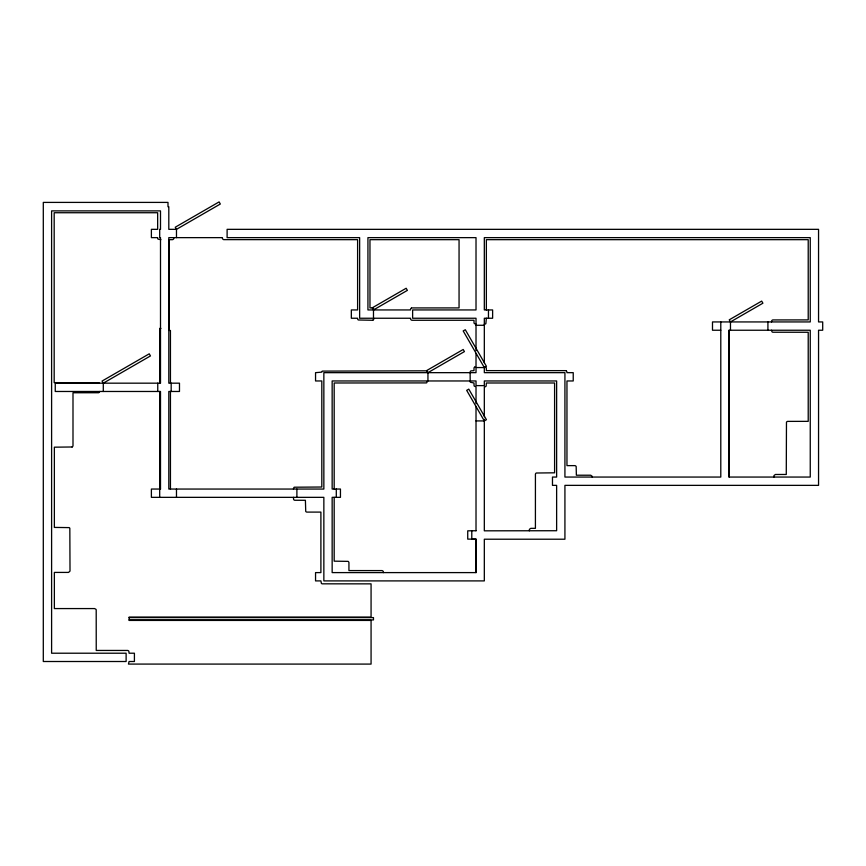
<?xml version="1.0" encoding="UTF-8"?>
<svg xmlns="http://www.w3.org/2000/svg" width="866" height="866" viewBox="0 0 866 866"><rect width="100%" height="100%" fill="white"/><g stroke="black" fill="none" stroke-linecap="round" stroke-linejoin="round"><path stroke-width="1.3" d="M484.321 419.306L484.321 530.826L556.632 530.728L556.632 485.361L552.476 485.361L552.476 477.058L556.632 477.058L556.632 380.964L484.321 380.964L484.321 385.619L476.019 385.619L476.019 380.964L332.154 380.964L332.154 489.052L340.446 489.041L340.446 497.344L332.154 497.344L332.154 572.599L476.019 572.599L476.019 539.215L471.786 539.215L471.786 530.728M729.085 477.058L729.096 330.238L810.251 330.238L810.251 477.058L729.085 477.058L729.085 330.238M99.698 391.475L99.547 391.887A1.602 1.602 0 0 1 99.016 392.471M103.292 383.173L150.457 355.937L149.244 353.826L102.069 381.062L103.292 383.173L103.292 391.475M427.945 372.661L464.425 351.596L463.202 349.485L426.721 370.54L427.945 372.661L427.945 380.964M484.321 420.919L486.432 419.707L468.787 389.126L466.677 390.35L484.321 420.919L476.019 420.919M730.471 321.935L762.903 303.208L761.679 301.097L729.248 319.825L730.471 321.935L730.471 330.238M72.116 446.986L54.363 447.181L54.363 527.416L69.172 527.611A1.602 1.602 0 0 1 69.832 528.282L70.016 571.084L68.544 572.415L54.363 572.415L54.363 608.571L94.578 608.571L95.953 609.307A1.645 1.645 0 0 1 96.202 609.913L96.234 650.442L127.573 650.453A1.732 1.732 0 0 1 128.049 650.572L128.19 650.637A1.602 1.602 0 0 1 128.861 651.308L129.066 653.213L134.414 653.213L134.414 661.505L129.066 661.505L128.46 664.081L371.07 664.092L371.07 620.424L129.121 620.424L129.121 617.101L371.07 617.101L371.07 583.857L322.239 583.825A1.689 1.689 0 0 1 321.773 583.662A1.602 1.602 0 0 1 321.383 583.37L320.896 580.902L315.549 580.902L315.549 572.599L320.896 572.599L320.896 512.098L306.9 512.098A1.58 1.58 0 0 1 306.434 511.979L306.283 511.903A1.732 1.732 0 0 1 306.012 511.73A1.58 1.58 0 0 1 305.73 511.405L305.406 500.299L294.754 500.267A1.732 1.732 0 0 1 294.007 499.909A1.613 1.613 0 0 1 293.617 499.422L293.412 497.344M372.954 320.074L372.813 320.149A1.58 1.58 0 0 1 372.337 320.268L358.34 319.987A1.624 1.624 0 0 1 358.091 319.781A1.732 1.732 0 0 1 357.885 319.532A1.645 1.645 0 0 1 357.636 318.937L357.604 318.244L351.336 318.244L351.336 309.941L357.604 309.941L357.604 239.666L223.742 239.633A1.645 1.645 0 0 1 222.443 238.345L222.4 237.641L168.805 237.641L168.805 383.173L179.479 383.173L179.479 391.475L168.805 391.475L168.805 489.052L323.852 489.052L323.852 372.661L476.019 372.661L476.019 367.563L484.321 367.563L486.432 366.34L465.302 329.73L463.18 330.942L484.321 367.563L484.321 372.661L564.924 372.661L564.924 477.058L720.793 477.058L720.793 321.935M411.426 308.112L411.567 308.047A1.58 1.58 0 0 1 412.043 307.928L459.056 307.917L459.056 239.666L369.966 239.666L369.966 307.917L372.337 307.928A1.58 1.58 0 0 1 372.813 308.047M160.914 239.666L158.142 239.178A1.602 1.602 0 0 1 157.937 238.929A1.689 1.689 0 0 1 157.688 238.334L157.655 237.641L151.388 237.641L151.388 229.338L157.655 229.338L157.655 212.733L54.179 212.733L54.179 382.62L98.865 382.815A1.732 1.732 0 0 1 99.254 383.108L99.319 383.173M476.019 324.144L474.481 323.657A1.602 1.602 0 0 1 474.276 323.408A1.689 1.689 0 0 1 474.027 322.812L473.994 320.268L412.043 320.268A1.58 1.58 0 0 1 411.567 320.149L411.426 320.074A1.732 1.732 0 0 1 410.809 319.522A1.645 1.645 0 0 1 410.614 319.099L410.538 318.244L373.841 318.244L373.766 319.099A1.645 1.645 0 0 1 373.647 319.392A1.732 1.732 0 0 1 372.943 320.095M484.321 324.144L485.014 324.111A1.732 1.732 0 0 0 485.869 323.657L486.356 318.244M476.019 325.28L484.321 325.28M160.914 328.387L159.69 328.387L159.69 383.173M720.793 330.238L712.491 330.238L712.491 321.935L810.251 321.935L810.251 237.641L484.321 237.641L484.321 309.941L492.624 309.941L492.624 318.244L484.321 318.244L484.321 362.757M484.321 366.751L486.227 367.779A1.732 1.732 0 0 1 486.346 368.256L486.356 370.626L565.455 370.637A1.732 1.732 0 0 1 565.931 370.756L566.472 371.113M176.48 237.641L176.48 229.338L175.257 227.228L219.109 201.908L220.332 204.019L176.48 229.338L168.805 229.338L168.805 206.747L167.993 206.747L167.993 202.406L43.3 202.406L43.3 661.505L126.122 661.505L126.122 653.213L51.603 653.213L51.603 210.893L160.502 210.893L160.502 229.338L159.69 229.338L159.69 237.641L160.502 237.641L160.502 383.173L55.251 383.173L55.251 391.475L160.502 391.475L160.502 489.052L151.388 489.041L151.388 497.344L323.852 497.344L323.852 580.902L484.321 580.902L484.321 539.215L564.924 539.215L564.924 485.361L818.554 485.361L818.554 330.238L822.7 330.238L822.7 321.935L818.554 321.935L818.554 229.338L227.109 229.338L227.109 237.641L359.639 237.641L359.639 318.244L373.484 318.244L373.484 309.941L372.261 307.831L406.165 288.259L407.388 290.37L373.484 309.941L367.931 309.941L367.931 237.641L476.019 237.641L476.019 309.941L412.627 309.941L412.627 318.244L476.019 318.244L476.019 350.773M476.019 530.728L467.727 530.826L467.727 539.128L476.019 539.128L476.019 572.599M129.121 617.599L373.473 617.599L373.473 619.926L129.121 619.926M159.69 489.041L160.502 489.052M427.382 371.655L427.133 371.233A1.613 1.613 0 0 0 426.635 370.821L322.304 371.113A1.732 1.732 0 0 0 322.011 371.503L321.946 371.655A1.58 1.58 0 0 0 321.827 372.131L315.549 372.661L315.549 380.964L321.816 380.964L321.816 487.017L294.288 487.212A1.732 1.732 0 0 0 293.899 487.504L293.412 489.041M773.912 477.058L773.923 475.975A1.732 1.732 0 0 1 774.042 475.499L775.406 474.481L786.274 474.471L786.469 422.229A1.613 1.613 0 0 1 786.88 421.731L787.01 421.634A1.71 1.71 0 0 1 787.605 421.385L808.216 421.352L808.216 332.263L772.851 332.23A1.732 1.732 0 0 1 771.985 331.765L771.509 330.238M771.509 321.935L771.714 320.777A1.613 1.613 0 0 1 772.126 320.279L772.255 320.182A1.71 1.71 0 0 1 772.851 319.933L808.216 319.9L808.216 239.666L486.356 239.666L486.356 309.941M767.915 321.935L767.915 330.238M592.225 477.058L592.225 476.711A1.732 1.732 0 0 0 592.106 476.235L590.731 475.218L576.366 475.218L576.171 466.503A1.732 1.732 0 0 0 575.912 466.135L575.338 465.746A1.732 1.732 0 0 0 574.872 465.627L566.959 465.627L566.959 380.964L573.227 380.964L573.227 372.661L566.959 372.661L566.765 371.503A1.732 1.732 0 0 0 566.505 371.135M529.332 530.826L529.364 529.667A1.732 1.732 0 0 1 529.527 529.213L530.826 528.336L535.415 528.336L535.426 474.308A1.58 1.58 0 0 1 535.545 473.843L535.61 473.691A1.732 1.732 0 0 1 535.794 473.421A1.613 1.613 0 0 1 536.292 473.009L554.597 472.814L554.597 382.989L486.356 382.989L486.151 385.987A1.602 1.602 0 0 1 485.62 386.572A1.71 1.71 0 0 1 485.014 386.831L484.321 386.864L484.321 416.73M488.467 309.941L488.467 318.244M476.019 353.436L476.019 366.751L474.871 366.957A1.602 1.602 0 0 0 474.481 367.238M476.019 403.751L476.019 386.864L474.276 386.128A1.721 1.721 0 0 1 474.07 385.684L473.994 382.989L470.4 382.252A1.721 1.721 0 0 1 470.195 381.809L470.13 372.131A1.58 1.58 0 0 1 470.963 370.875L473.994 370.626L474.005 368.256A1.58 1.58 0 0 1 474.46 367.281M476.019 406.338L476.019 530.826M427.512 372.661L427.501 372.131A1.613 1.613 0 0 0 427.36 371.622M427.512 380.964L426.776 382.707A1.721 1.721 0 0 1 426.332 382.913L334.179 382.989L334.179 489.041M383.432 572.599L383.237 571.452A1.732 1.732 0 0 0 382.978 571.084L382.404 570.705A1.732 1.732 0 0 0 381.928 570.586L348.933 570.575L348.933 562.662A1.58 1.58 0 0 0 348.814 562.196L348.565 561.774A1.613 1.613 0 0 0 348.056 561.363L334.179 561.168L334.179 497.344M336.3 489.052L336.3 497.344M296.897 489.041L296.897 497.344M176.48 489.041L176.48 497.344M173.893 237.641L173.817 238.486A1.645 1.645 0 0 1 173.698 238.789A1.732 1.732 0 0 1 172.994 239.492L172.864 239.546A1.58 1.58 0 0 1 172.388 239.666L169.216 239.666L169.216 330.476L170.44 330.476L170.44 383.173M171.176 383.173L171.176 391.475M170.44 391.475L170.44 489.041M159.69 391.475L159.69 497.344M157.753 383.173L157.753 391.475M373.647 308.794A1.645 1.645 0 0 1 373.766 309.097L373.841 309.941L410.538 309.941L410.614 309.097A1.645 1.645 0 0 1 411.404 308.123M72.094 447.018A1.732 1.732 0 0 0 72.484 446.726L72.874 446.152A1.732 1.732 0 0 0 72.993 445.676L72.993 392.763L98.41 392.731A1.71 1.71 0 0 0 99.005 392.482"/></g></svg>
